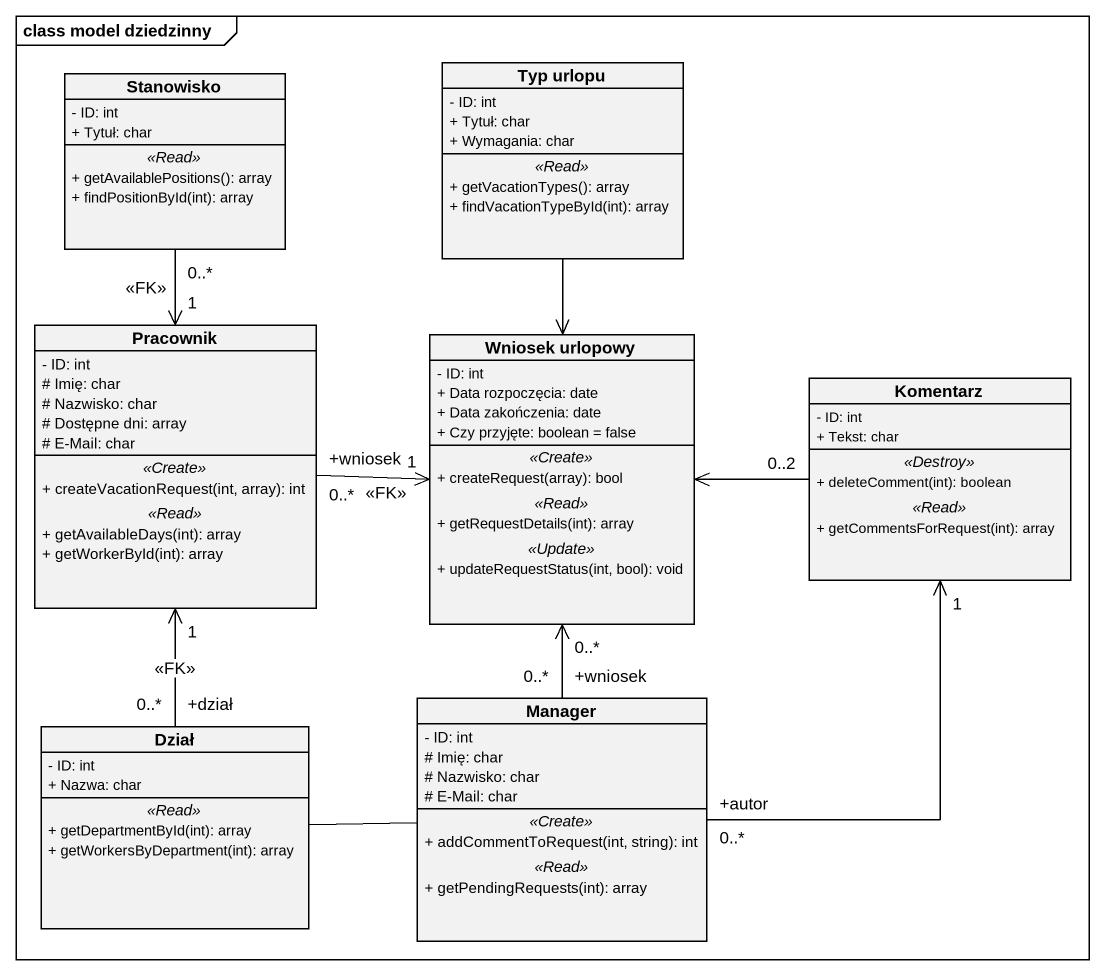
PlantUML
@startuml
mainframe class model dziedzinny
hide circle
hide empty members
skinparam classAttributeIconSize 0
class Stanowisko {
  - ID: int
  + Tytuł: char
  .. <<Read>> ..
  + getAvailablePositions(): array
  + findPositionById(int): array
}
class "Typ urlopu" as Typ_urlopu {
  - ID: int
  + Tytuł: char
  + Wymagania: char
  .. <<Read>> ..
  + getVacationTypes(): array
  + findVacationTypeById(int): array
}
class Pracownik {
  - ID: int
  # Imię: char
  # Nazwisko: char
  # Dostępne dni: array
  # E-Mail: char
  .. <<Create>> ..
  + createVacationRequest(int, array): int
  .. <<Read>> ..
  + getAvailableDays(int): array
  + getWorkerById(int): array
}
class "Wniosek urlopowy" as Wniosek_urlopowy {
  - ID: int
  + Data rozpoczęcia: date
  + Data zakończenia: date
  + Czy przyjęte: boolean = false
  .. <<Create>> ..
  + createRequest(array): bool
  .. <<Read>> ..
  + getRequestDetails(int): array
  .. <<Update>> ..
  + updateRequestStatus(int, bool): void
}
class Komentarz {
  - ID: int
  + Tekst: char
  .. <<Destroy>> ..
  + deleteComment(int): boolean
  .. <<Read>> ..
  + getCommentsForRequest(int): array
}
class Manager {
  - ID: int
  # Imię: char
  # Nazwisko: char
  # E-Mail: char
  .. <<Create>> ..
  + addCommentToRequest(int, string): int
  .. <<Read>> ..
  + getPendingRequests(int): array
}
class Dział {
  - ID: int
  + Nazwa: char
  .. <<Read>> ..
  + getDepartmentById(int): array
  + getWorkersByDepartment(int): array
}
Stanowisko "0..*" --> "1" Pracownik : <<FK>>
Typ_urlopu --> Wniosek_urlopowy
Pracownik "+wniosek\n0..*" -right-> "1" Wniosek_urlopowy : <<FK>>
Komentarz "0..2" -left-> Wniosek_urlopowy
Manager "+wniosek\n0..*" -up-> "0..*" Wniosek_urlopowy
Manager "+autor\n0..*" -up-> "1" Komentarz
Dział "+dział\n0..*" -up-> "1" Pracownik : <<FK>>
Dział -right- Manager
@enduml
